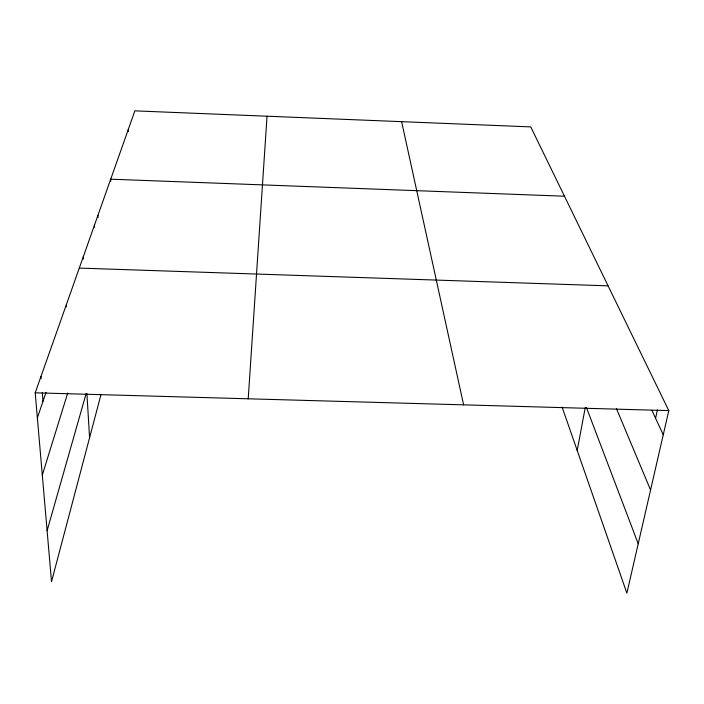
<?xml version="1.0" encoding="UTF-8"?>
<svg xmlns="http://www.w3.org/2000/svg" width="704" height="704" viewBox="0 0 704 704"><rect width="100%" height="100%" fill="white"/><g stroke="black" fill="none" stroke-linecap="round" stroke-linejoin="round"><path stroke-width="1.06" d="M248.222 398.798L267.036 116.204M577.201 450.472L585.27 407.484M655.565 418.246L657.422 409.948M100.857 395.085L51.515 581.706L35.2 392.814L134.86 110.854L530.746 126.896L668.8 410.617L626.877 593.146L562.082 407.035M47.106 530.71L86.187 393.422M42.302 475.103L67.734 392.99M37.365 417.886L46.042 392.304M35.2 392.814L668.8 410.617M79.279 268.092L608.089 285.85M564.476 196.214L110.704 179.186L110.801 181.28M651.878 410.318L663.247 434.79M616.378 408.417L650.566 490.01M586.423 407.484L638.211 543.778M401.623 121.66L463.61 404.853M40.955 376.534L41.131 378.682M42.293 392.656L43.006 401.262M66.326 304.744L66.475 306.847M86.9 393.466L89.584 437.703M83.283 256.775L83.415 258.966M94.459 225.157L94.574 227.269M97.935 215.336L98.041 217.527M128.295 129.43L128.374 131.595"/></g></svg>
